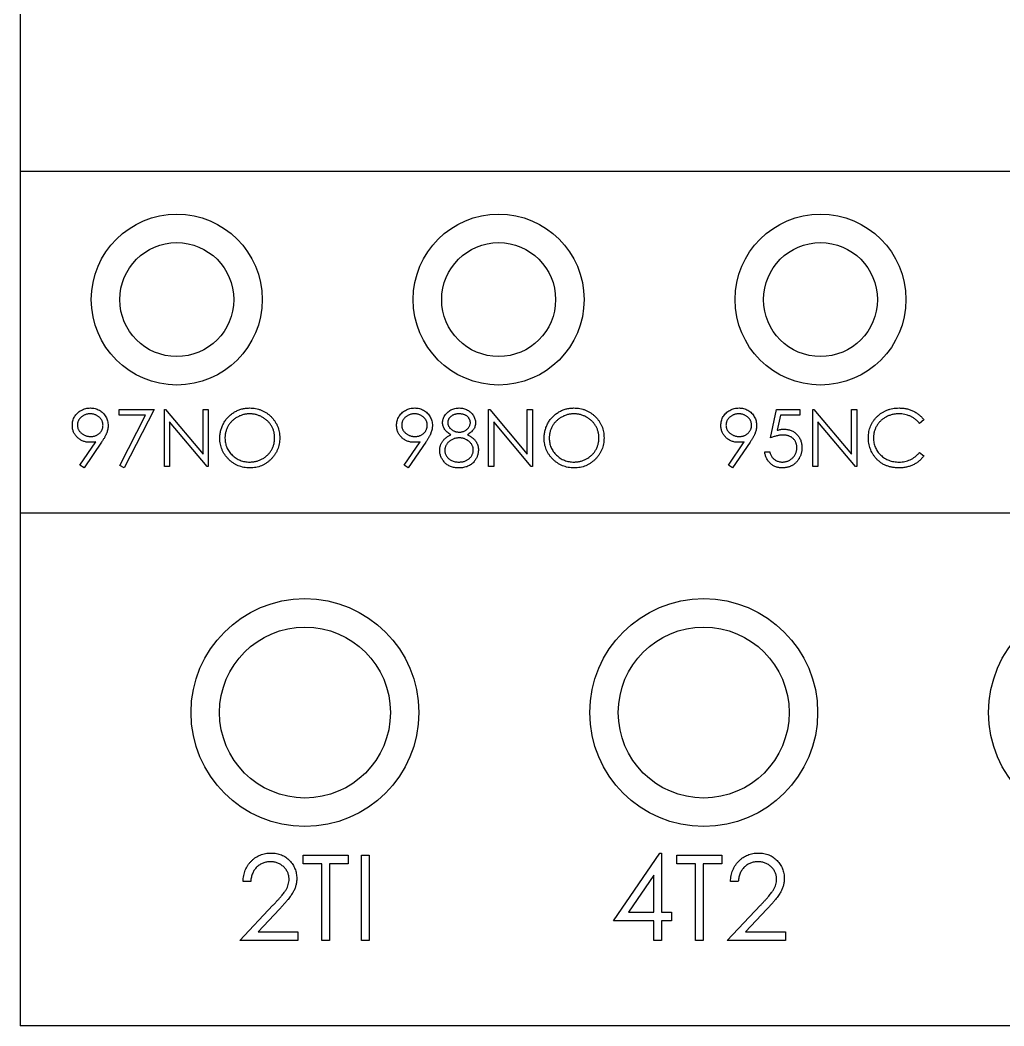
# Model space of a CAD drawing. Extents: x 342406 to 342906, y 326934 to 327634.
# Drawn here: x 342753.33 to 342787.87, y 327046.29 to 327081.6 of the extents above; entities that cross this region are included whole.
import ezdxf

# ---------------------------------------------------------------- set-up
doc = ezdxf.new("R2010")
doc.units = 0
doc.header["$MEASUREMENT"] = 0
doc.layers.add('PV-261', color=7, linetype='Continuous')

# ---------------------------------------------------------------- blocks, each defined once
blk = doc.blocks.new('Manufacturer上海良信PartName热继电器SeriesNDR2-38ShellFrameLimitingCurrentRemarkPartTypeMinCurrent1MaxCurrent38Poles3PMinPower0MaxPower0LibType3DelFlgfalseUpdateDate2023-01-0100000')
at = {"layer": 'PV-261'}
for p, q in [((-22.5, 17.5), (-22.5, -2.5)), ((22.5, -2.5), (-22.5, -2.5)), ((-22.5, -2.5), (-22.5, -14.5)), ((-19.026, -10.857), (-17.795, -10.857)), ((-19.026, -11.063), (-19.026, -10.857)), ((-17.795, -10.857), (-18.847, -12.909)), ((-17.436, -12.857), (-17.436, -10.857)), ((-17.436, -10.857), (-17.399, -10.857)), ((-17.399, -10.857), (-16.077, -12.432)), ((-16.077, -12.432), (-16.077, -10.857)), ((-16.077, -10.857), (-15.898, -10.857)), ((-15.898, -10.857), (-15.898, -12.857)), ((-6.052, -12.857), (-6.052, -10.857)), ((-6.052, -10.857), (-6.014, -10.857)), ((-6.014, -10.857), (-4.693, -12.432)), ((-4.693, -12.432), (-4.693, -10.857)), ((-4.693, -10.857), (-4.513, -10.857)), ((-4.513, -10.857), (-4.513, -12.857)), ((3.846, -11.857), (4.051, -10.857)), ((4.051, -10.857), (4.871, -10.857)), ((4.871, -10.857), (4.871, -11.063)), ((5.333, -12.857), (5.333, -10.857)), ((5.333, -10.857), (5.37, -10.857)), ((5.37, -10.857), (6.692, -12.432)), ((6.692, -12.432), (6.692, -10.857)), ((6.692, -10.857), (6.871, -10.857)), ((6.871, -10.857), (6.871, -12.857)), ((-18.099, -11.063), (-19.026, -11.063)), ((-19.002, -12.823), (-18.099, -11.063)), ((-15.939, -12.857), (-17.257, -11.287)), ((-17.257, -11.287), (-17.257, -12.857)), ((-4.554, -12.857), (-5.872, -11.287)), ((-5.872, -11.287), (-5.872, -12.857)), ((4.191, -11.063), (4.083, -11.589)), ((4.871, -11.063), (4.191, -11.063)), ((6.83, -12.857), (5.512, -11.287)), ((5.512, -11.287), (5.512, -12.857)), ((9.23, -11.224), (9.073, -11.345)), ((-20.4, -12.809), (-19.844, -11.996)), ((-9.016, -12.809), (-8.46, -11.996)), ((2.369, -12.809), (2.925, -11.996)), ((-19.641, -12.008), (-20.257, -12.909)), ((-8.257, -12.008), (-8.872, -12.909)), ((3.128, -12.008), (2.512, -12.909)), ((3.64, -12.345), (3.82, -12.345)), ((9.073, -12.37), (9.23, -12.489)), ((-20.257, -12.909), (-20.4, -12.809)), ((-18.847, -12.909), (-19.002, -12.823)), ((-17.257, -12.857), (-17.436, -12.857)), ((-15.898, -12.857), (-15.939, -12.857)), ((-8.872, -12.909), (-9.016, -12.809)), ((-5.872, -12.857), (-6.052, -12.857)), ((-4.513, -12.857), (-4.554, -12.857)), ((2.512, -12.909), (2.369, -12.809)), ((5.512, -12.857), (5.333, -12.857)), ((6.871, -12.857), (6.83, -12.857)), ((22.5, -14.5), (-22.5, -14.5)), ((-22.5, -14.5), (-22.5, -32.5)), ((-1.673, -28.816), (-0.035, -26.431)), ((-0.035, -26.431), (0.02, -26.431)), ((0.02, -26.431), (0.02, -28.508)), ((-12.557, -26.816), (-12.557, -26.508)), ((-12.557, -26.508), (-10.98, -26.508)), ((-11.903, -26.816), (-12.557, -26.816)), ((-11.903, -29.508), (-11.903, -26.816)), ((-10.98, -26.816), (-11.634, -26.816)), ((-11.634, -26.816), (-11.634, -29.508)), ((-10.98, -26.508), (-10.98, -26.816)), ((-10.519, -29.508), (-10.519, -26.508)), ((-10.519, -26.508), (-10.249, -26.508)), ((-10.249, -26.508), (-10.249, -29.508)), ((0.558, -26.508), (2.135, -26.508)), ((0.558, -26.816), (0.558, -26.508)), ((1.212, -26.816), (0.558, -26.816)), ((1.212, -29.508), (1.212, -26.816)), ((2.135, -26.816), (1.481, -26.816)), ((1.481, -26.816), (1.481, -29.508)), ((2.135, -26.508), (2.135, -26.816)), ((-14.403, -27.431), (-14.673, -27.431)), ((-0.249, -27.205), (-1.144, -28.508)), ((-0.249, -28.508), (-0.249, -27.205)), ((2.712, -27.431), (2.443, -27.431)), ((-14.788, -29.508), (-13.624, -28.266)), ((-13.395, -28.399), (-14.145, -29.2)), ((-1.144, -28.508), (-0.249, -28.508)), ((0.02, -28.508), (0.366, -28.508)), ((0.366, -28.508), (0.366, -28.816)), ((2.327, -29.508), (3.491, -28.266)), ((3.721, -28.399), (2.97, -29.2)), ((-0.249, -28.816), (-1.673, -28.816)), ((-0.249, -29.508), (-0.249, -28.816)), ((0.366, -28.816), (0.02, -28.816)), ((0.02, -28.816), (0.02, -29.508)), ((-14.145, -29.2), (-12.749, -29.2)), ((-12.749, -29.2), (-12.749, -29.508)), ((2.97, -29.2), (4.366, -29.2)), ((4.366, -29.2), (4.366, -29.508)), ((-12.749, -29.508), (-14.788, -29.508)), ((-11.634, -29.508), (-11.903, -29.508)), ((-10.249, -29.508), (-10.519, -29.508)), ((0.02, -29.508), (-0.249, -29.508)), ((1.481, -29.508), (1.212, -29.508)), ((4.366, -29.508), (2.327, -29.508)), ((22.5, -32.5), (-22.5, -32.5))]:
    blk.add_line(p, q, dxfattribs=at)
for centre, radius in [((-17, -7), 3), ((-5.7, -7), 3), ((5.6, -7), 3), ((-17, -7), 2), ((-5.7, -7), 2), ((5.6, -7), 2), ((-12.5, -21.5), 4), ((1.5, -21.5), 4), ((15.5, -21.5), 4), ((-12.5, -21.5), 3), ((1.5, -21.5), 3)]:
    blk.add_circle(centre, radius, dxfattribs=at)
for points, knots in [([(-20.667, -11.419), (-20.666, -11.391), (-20.664, -11.336), (-20.649, -11.256), (-20.623, -11.18), (-20.587, -11.108), (-20.542, -11.043), (-20.487, -10.983), (-20.424, -10.932), (-20.354, -10.887), (-20.278, -10.851), (-20.198, -10.825), (-20.115, -10.809), (-20.059, -10.807), (-20.031, -10.806)], [0, 0, 0, 0, 0.085249, 0.167327, 0.248175, 0.328829, 0.409908, 0.490584, 0.572993, 0.658265, 0.744222, 0.82906, 0.913938, 1, 1, 1, 1]), ([(-20.031, -10.806), (-20.003, -10.807), (-19.948, -10.809), (-19.868, -10.824), (-19.791, -10.85), (-19.717, -10.885), (-19.649, -10.929), (-19.588, -10.982), (-19.536, -11.043), (-19.491, -11.111), (-19.455, -11.184), (-19.43, -11.261), (-19.414, -11.34), (-19.412, -11.394), (-19.411, -11.421)], [0, 0, 0, 0, 0.085532, 0.169003, 0.251943, 0.335682, 0.419409, 0.501265, 0.583703, 0.668, 0.751919, 0.834598, 0.916526, 1, 1, 1, 1]), ([(-15.488, -11.866), (-15.487, -11.842), (-15.487, -11.795), (-15.479, -11.725), (-15.469, -11.656), (-15.454, -11.588), (-15.434, -11.522), (-15.41, -11.457), (-15.382, -11.393), (-15.349, -11.331), (-15.313, -11.271), (-15.273, -11.215), (-15.231, -11.161), (-15.185, -11.111), (-15.136, -11.065), (-15.083, -11.021), (-15.028, -10.981), (-14.97, -10.945), (-14.909, -10.912), (-14.847, -10.884), (-14.784, -10.86), (-14.719, -10.84), (-14.653, -10.825), (-14.587, -10.814), (-14.518, -10.807), (-14.472, -10.806), (-14.449, -10.806)], [0, 0, 0, 0, 0.043209, 0.085873, 0.12812, 0.170152, 0.211918, 0.253753, 0.296006, 0.338443, 0.381015, 0.42282, 0.464089, 0.505126, 0.545975, 0.586985, 0.628339, 0.670084, 0.711992, 0.753039, 0.794049, 0.834886, 0.875498, 0.916547, 0.958004, 1, 1, 1, 1]), ([(-14.449, -10.806), (-14.412, -10.807), (-14.339, -10.809), (-14.233, -10.823), (-14.131, -10.847), (-14.032, -10.88), (-13.94, -10.923), (-13.851, -10.976), (-13.768, -11.038), (-13.69, -11.109), (-13.619, -11.186), (-13.556, -11.269), (-13.503, -11.356), (-13.46, -11.448), (-13.426, -11.544), (-13.403, -11.644), (-13.388, -11.749), (-13.386, -11.82), (-13.385, -11.857)], [0, 0, 0, 0, 0.06657, 0.130749, 0.1934128, 0.2549894, 0.3161136, 0.3772618, 0.4394008, 0.5029706, 0.566525, 0.6282311, 0.6890906, 0.7493447, 0.8101696, 0.8716098, 0.9348692, 1, 1, 1, 1]), ([(-9.283, -11.419), (-9.282, -11.391), (-9.28, -11.336), (-9.264, -11.256), (-9.238, -11.18), (-9.202, -11.108), (-9.157, -11.043), (-9.103, -10.983), (-9.04, -10.932), (-8.969, -10.887), (-8.893, -10.851), (-8.813, -10.825), (-8.73, -10.809), (-8.674, -10.807), (-8.646, -10.806)], [0, 0, 0, 0, 0.085249, 0.167327, 0.248175, 0.328829, 0.409908, 0.490584, 0.572993, 0.658265, 0.744222, 0.82906, 0.913938, 1, 1, 1, 1]), ([(-8.646, -10.806), (-8.618, -10.807), (-8.564, -10.809), (-8.483, -10.824), (-8.406, -10.85), (-8.333, -10.885), (-8.265, -10.929), (-8.204, -10.982), (-8.151, -11.043), (-8.106, -11.111), (-8.071, -11.184), (-8.045, -11.261), (-8.029, -11.34), (-8.027, -11.394), (-8.026, -11.421)], [0, 0, 0, 0, 0.085532, 0.169003, 0.251943, 0.335682, 0.419409, 0.501265, 0.583703, 0.668, 0.751919, 0.834598, 0.916526, 1, 1, 1, 1]), ([(-7.667, -11.319), (-7.666, -11.298), (-7.664, -11.255), (-7.649, -11.191), (-7.624, -11.129), (-7.591, -11.068), (-7.549, -11.01), (-7.499, -10.958), (-7.441, -10.913), (-7.377, -10.875), (-7.307, -10.844), (-7.234, -10.822), (-7.159, -10.808), (-7.107, -10.807), (-7.081, -10.806)], [0, 0, 0, 0, 0.0740584, 0.1488704, 0.2266677, 0.3077348, 0.3911572, 0.4739294, 0.5579278, 0.6449893, 0.7333641, 0.821092, 0.9092872, 1, 1, 1, 1]), ([(-7.081, -10.806), (-7.056, -10.807), (-7.005, -10.809), (-6.932, -10.822), (-6.861, -10.845), (-6.794, -10.876), (-6.732, -10.914), (-6.676, -10.96), (-6.628, -11.011), (-6.587, -11.069), (-6.554, -11.13), (-6.531, -11.193), (-6.516, -11.259), (-6.514, -11.303), (-6.513, -11.325)], [0, 0, 0, 0, 0.0894097, 0.1763058, 0.2626259, 0.3494457, 0.4354983, 0.5189281, 0.6013547, 0.6842564, 0.7658067, 0.8448769, 0.9222798, 1, 1, 1, 1]), ([(-4.103, -11.866), (-4.103, -11.842), (-4.102, -11.795), (-4.095, -11.725), (-4.084, -11.656), (-4.069, -11.588), (-4.049, -11.522), (-4.026, -11.457), (-3.997, -11.393), (-3.965, -11.331), (-3.929, -11.271), (-3.889, -11.215), (-3.846, -11.161), (-3.8, -11.111), (-3.751, -11.065), (-3.699, -11.021), (-3.643, -10.981), (-3.585, -10.945), (-3.525, -10.912), (-3.462, -10.884), (-3.399, -10.86), (-3.335, -10.84), (-3.269, -10.825), (-3.202, -10.814), (-3.134, -10.807), (-3.088, -10.806), (-3.065, -10.806)], [0, 0, 0, 0, 0.043209, 0.085873, 0.12812, 0.170152, 0.211918, 0.253753, 0.296006, 0.338443, 0.381015, 0.42282, 0.464089, 0.505126, 0.545975, 0.586985, 0.628339, 0.670084, 0.711992, 0.753039, 0.794049, 0.834886, 0.875498, 0.916547, 0.958004, 1, 1, 1, 1]), ([(-3.065, -10.806), (-3.028, -10.807), (-2.955, -10.809), (-2.848, -10.823), (-2.746, -10.847), (-2.648, -10.88), (-2.555, -10.923), (-2.467, -10.976), (-2.383, -11.038), (-2.305, -11.109), (-2.234, -11.186), (-2.171, -11.269), (-2.119, -11.356), (-2.075, -11.448), (-2.041, -11.544), (-2.018, -11.644), (-2.003, -11.749), (-2.001, -11.82), (-2.001, -11.857)], [0, 0, 0, 0, 0.06657, 0.130749, 0.193413, 0.254989, 0.316114, 0.377262, 0.439401, 0.502971, 0.566525, 0.628231, 0.689091, 0.749345, 0.81017, 0.87161, 0.934869, 1, 1, 1, 1]), ([(2.102, -11.419), (2.103, -11.391), (2.105, -11.336), (2.121, -11.256), (2.146, -11.18), (2.182, -11.108), (2.227, -11.043), (2.282, -10.983), (2.345, -10.932), (2.415, -10.887), (2.492, -10.851), (2.572, -10.825), (2.654, -10.809), (2.71, -10.807), (2.739, -10.806)], [0, 0, 0, 0, 0.085249, 0.167327, 0.248175, 0.328829, 0.409908, 0.490584, 0.572993, 0.658265, 0.744222, 0.82906, 0.913938, 1, 1, 1, 1]), ([(2.739, -10.806), (2.766, -10.807), (2.821, -10.809), (2.902, -10.824), (2.979, -10.85), (3.052, -10.885), (3.12, -10.929), (3.181, -10.982), (3.234, -11.043), (3.278, -11.111), (3.314, -11.184), (3.34, -11.261), (3.355, -11.34), (3.357, -11.394), (3.358, -11.421)], [0, 0, 0, 0, 0.085532, 0.169003, 0.251943, 0.335682, 0.419409, 0.501265, 0.583703, 0.668, 0.751919, 0.834598, 0.916526, 1, 1, 1, 1]), ([(7.282, -11.846), (7.282, -11.81), (7.284, -11.739), (7.299, -11.635), (7.323, -11.536), (7.357, -11.441), (7.4, -11.35), (7.453, -11.264), (7.516, -11.182), (7.587, -11.105), (7.666, -11.035), (7.75, -10.973), (7.84, -10.922), (7.934, -10.879), (8.033, -10.846), (8.137, -10.823), (8.246, -10.809), (8.32, -10.807), (8.358, -10.806)], [0, 0, 0, 0, 0.064558, 0.127014, 0.187955, 0.248014, 0.307748, 0.368235, 0.42947, 0.492743, 0.556258, 0.618217, 0.679655, 0.741246, 0.803415, 0.866815, 0.932328, 1, 1, 1, 1]), ([(8.358, -10.806), (8.381, -10.806), (8.426, -10.807), (8.493, -10.812), (8.559, -10.821), (8.623, -10.833), (8.685, -10.848), (8.745, -10.868), (8.804, -10.89), (8.861, -10.916), (8.916, -10.945), (8.969, -10.976), (9.019, -11.011), (9.067, -11.048), (9.111, -11.088), (9.154, -11.13), (9.194, -11.176), (9.218, -11.208), (9.23, -11.224)], [0, 0, 0, 0, 0.068548, 0.135683, 0.201215, 0.265682, 0.329267, 0.392395, 0.45507, 0.517127, 0.57879, 0.63974, 0.700192, 0.759806, 0.819628, 0.879355, 0.939512, 1, 1, 1, 1]), ([(-20.04, -11.011), (-20.055, -11.012), (-20.085, -11.013), (-20.129, -11.018), (-20.171, -11.027), (-20.212, -11.04), (-20.251, -11.056), (-20.288, -11.076), (-20.324, -11.1), (-20.357, -11.127), (-20.388, -11.157), (-20.414, -11.188), (-20.437, -11.221), (-20.456, -11.256), (-20.47, -11.292), (-20.481, -11.329), (-20.487, -11.369), (-20.487, -11.395), (-20.488, -11.409)], [0, 0, 0, 0, 0.068712, 0.134812, 0.199538, 0.263335, 0.326747, 0.390328, 0.454126, 0.519203, 0.58351, 0.645497, 0.70529, 0.763488, 0.821856, 0.880004, 0.939108, 1, 1, 1, 1]), ([(-19.59, -11.409), (-19.591, -11.395), (-19.591, -11.369), (-19.597, -11.329), (-19.608, -11.292), (-19.622, -11.256), (-19.641, -11.221), (-19.664, -11.188), (-19.691, -11.157), (-19.721, -11.127), (-19.755, -11.1), (-19.79, -11.076), (-19.828, -11.056), (-19.867, -11.04), (-19.907, -11.027), (-19.95, -11.018), (-19.994, -11.013), (-20.024, -11.012), (-20.04, -11.011)], [0, 0, 0, 0, 0.06076, 0.119735, 0.177757, 0.235999, 0.29407, 0.353733, 0.415973, 0.48014, 0.545076, 0.608735, 0.672178, 0.735453, 0.799112, 0.864284, 0.930837, 1, 1, 1, 1]), ([(-14.44, -11.011), (-14.459, -11.011), (-14.497, -11.012), (-14.553, -11.018), (-14.609, -11.027), (-14.663, -11.039), (-14.717, -11.056), (-14.771, -11.075), (-14.823, -11.099), (-14.874, -11.125), (-14.924, -11.155), (-14.971, -11.187), (-15.015, -11.222), (-15.056, -11.259), (-15.095, -11.299), (-15.131, -11.341), (-15.164, -11.386), (-15.194, -11.434), (-15.221, -11.483), (-15.244, -11.533), (-15.264, -11.585), (-15.28, -11.639), (-15.293, -11.693), (-15.301, -11.749), (-15.308, -11.807), (-15.308, -11.846), (-15.308, -11.865)], [0, 0, 0, 0, 0.042023, 0.083645, 0.124984, 0.166247, 0.207702, 0.249631, 0.291742, 0.334743, 0.37746, 0.419556, 0.461044, 0.502096, 0.542891, 0.583801, 0.624864, 0.666225, 0.707399, 0.748557, 0.789655, 0.83074, 0.87207, 0.913993, 0.956498, 1, 1, 1, 1]), ([(-13.565, -11.856), (-13.565, -11.837), (-13.565, -11.798), (-13.571, -11.742), (-13.58, -11.686), (-13.592, -11.632), (-13.608, -11.579), (-13.628, -11.528), (-13.652, -11.478), (-13.678, -11.43), (-13.708, -11.384), (-13.741, -11.339), (-13.777, -11.298), (-13.816, -11.258), (-13.858, -11.221), (-13.903, -11.187), (-13.95, -11.155), (-14, -11.125), (-14.052, -11.098), (-14.105, -11.075), (-14.159, -11.056), (-14.214, -11.039), (-14.27, -11.027), (-14.326, -11.018), (-14.383, -11.012), (-14.421, -11.011), (-14.44, -11.011)], [0, 0, 0, 0, 0.042915, 0.08513, 0.126473, 0.167453, 0.207976, 0.248249, 0.28875, 0.32967, 0.370537, 0.411129, 0.451819, 0.492406, 0.533486, 0.575263, 0.617441, 0.660672, 0.70394, 0.746868, 0.789079, 0.831104, 0.873238, 0.915166, 0.957381, 1, 1, 1, 1]), ([(-8.655, -11.011), (-8.67, -11.012), (-8.7, -11.013), (-8.744, -11.018), (-8.787, -11.027), (-8.827, -11.04), (-8.866, -11.056), (-8.904, -11.076), (-8.939, -11.1), (-8.972, -11.127), (-9.003, -11.157), (-9.03, -11.188), (-9.052, -11.221), (-9.071, -11.256), (-9.085, -11.292), (-9.096, -11.329), (-9.102, -11.369), (-9.103, -11.395), (-9.103, -11.409)], [0, 0, 0, 0, 0.068712, 0.134812, 0.199538, 0.263335, 0.326747, 0.390328, 0.454126, 0.519203, 0.58351, 0.645497, 0.70529, 0.763488, 0.821856, 0.880004, 0.939108, 1, 1, 1, 1]), ([(-8.206, -11.409), (-8.206, -11.395), (-8.207, -11.369), (-8.213, -11.329), (-8.223, -11.292), (-8.238, -11.256), (-8.257, -11.221), (-8.279, -11.188), (-8.306, -11.157), (-8.337, -11.127), (-8.37, -11.1), (-8.406, -11.076), (-8.443, -11.056), (-8.482, -11.04), (-8.523, -11.027), (-8.565, -11.018), (-8.61, -11.013), (-8.64, -11.012), (-8.655, -11.011)], [0, 0, 0, 0, 0.06076, 0.119735, 0.177757, 0.235999, 0.29407, 0.353733, 0.415973, 0.48014, 0.545076, 0.608735, 0.672178, 0.735453, 0.799112, 0.864284, 0.930837, 1, 1, 1, 1]), ([(-7.091, -11.011), (-7.105, -11.012), (-7.133, -11.012), (-7.173, -11.016), (-7.211, -11.024), (-7.248, -11.033), (-7.282, -11.047), (-7.315, -11.062), (-7.346, -11.081), (-7.375, -11.103), (-7.401, -11.126), (-7.425, -11.151), (-7.444, -11.177), (-7.46, -11.203), (-7.472, -11.232), (-7.481, -11.261), (-7.487, -11.291), (-7.487, -11.312), (-7.488, -11.322)], [0, 0, 0, 0, 0.075243, 0.147209, 0.216447, 0.284025, 0.350655, 0.415031, 0.47963, 0.544652, 0.608044, 0.667828, 0.725114, 0.780992, 0.835527, 0.889438, 0.944072, 1, 1, 1, 1]), ([(-6.693, -11.318), (-6.693, -11.309), (-6.694, -11.29), (-6.699, -11.262), (-6.707, -11.235), (-6.718, -11.208), (-6.733, -11.182), (-6.75, -11.156), (-6.771, -11.132), (-6.795, -11.107), (-6.822, -11.085), (-6.852, -11.065), (-6.884, -11.048), (-6.92, -11.034), (-6.959, -11.024), (-7, -11.017), (-7.045, -11.012), (-7.075, -11.012), (-7.091, -11.011)], [0, 0, 0, 0, 0.050902, 0.101034, 0.151084, 0.203062, 0.256248, 0.310847, 0.368769, 0.430015, 0.49252, 0.556049, 0.621996, 0.690192, 0.761385, 0.836356, 0.915487, 1, 1, 1, 1]), ([(-3.056, -11.011), (-3.075, -11.011), (-3.113, -11.012), (-3.169, -11.018), (-3.224, -11.027), (-3.279, -11.039), (-3.333, -11.056), (-3.386, -11.075), (-3.438, -11.099), (-3.489, -11.125), (-3.539, -11.155), (-3.586, -11.187), (-3.63, -11.222), (-3.672, -11.259), (-3.71, -11.299), (-3.746, -11.341), (-3.779, -11.386), (-3.809, -11.434), (-3.836, -11.483), (-3.86, -11.533), (-3.879, -11.585), (-3.895, -11.639), (-3.908, -11.693), (-3.917, -11.749), (-3.923, -11.807), (-3.923, -11.846), (-3.924, -11.865)], [0, 0, 0, 0, 0.042023, 0.083645, 0.124984, 0.166247, 0.207702, 0.249631, 0.291742, 0.334743, 0.37746, 0.419556, 0.461044, 0.502096, 0.542891, 0.583801, 0.624864, 0.666225, 0.707399, 0.748557, 0.789655, 0.83074, 0.87207, 0.913993, 0.956498, 1, 1, 1, 1]), ([(-2.18, -11.856), (-2.18, -11.837), (-2.181, -11.798), (-2.187, -11.742), (-2.195, -11.686), (-2.208, -11.632), (-2.224, -11.579), (-2.244, -11.528), (-2.267, -11.478), (-2.294, -11.43), (-2.324, -11.384), (-2.357, -11.339), (-2.393, -11.298), (-2.431, -11.258), (-2.473, -11.221), (-2.518, -11.187), (-2.565, -11.155), (-2.616, -11.125), (-2.668, -11.098), (-2.721, -11.075), (-2.775, -11.056), (-2.829, -11.039), (-2.885, -11.027), (-2.941, -11.018), (-2.998, -11.012), (-3.037, -11.011), (-3.056, -11.011)], [0, 0, 0, 0, 0.042915, 0.08513, 0.126473, 0.167453, 0.207976, 0.248249, 0.28875, 0.32967, 0.370537, 0.411129, 0.451819, 0.492406, 0.533486, 0.575263, 0.617441, 0.660672, 0.70394, 0.746868, 0.789079, 0.831104, 0.873238, 0.915166, 0.957381, 1, 1, 1, 1]), ([(2.729, -11.011), (2.714, -11.012), (2.684, -11.013), (2.64, -11.018), (2.598, -11.027), (2.557, -11.04), (2.518, -11.056), (2.481, -11.076), (2.446, -11.1), (2.412, -11.127), (2.381, -11.157), (2.355, -11.188), (2.332, -11.221), (2.314, -11.256), (2.299, -11.292), (2.289, -11.329), (2.283, -11.369), (2.282, -11.395), (2.282, -11.409)], [0, 0, 0, 0, 0.068712, 0.134812, 0.199538, 0.263335, 0.326747, 0.390328, 0.454126, 0.519203, 0.58351, 0.645497, 0.70529, 0.763488, 0.821856, 0.880004, 0.939108, 1, 1, 1, 1]), ([(3.179, -11.409), (3.179, -11.395), (3.178, -11.369), (3.172, -11.329), (3.161, -11.292), (3.147, -11.256), (3.128, -11.221), (3.105, -11.188), (3.079, -11.157), (3.048, -11.127), (3.015, -11.1), (2.979, -11.076), (2.942, -11.056), (2.903, -11.04), (2.862, -11.027), (2.819, -11.018), (2.775, -11.013), (2.745, -11.012), (2.729, -11.011)], [0, 0, 0, 0, 0.06076, 0.119735, 0.177757, 0.235999, 0.29407, 0.353733, 0.415973, 0.48014, 0.545076, 0.608735, 0.672178, 0.735453, 0.799112, 0.864284, 0.930837, 1, 1, 1, 1]), ([(8.346, -11.011), (8.326, -11.011), (8.286, -11.012), (8.227, -11.018), (8.169, -11.027), (8.112, -11.039), (8.056, -11.055), (8.001, -11.074), (7.948, -11.098), (7.896, -11.124), (7.846, -11.153), (7.798, -11.186), (7.754, -11.22), (7.712, -11.257), (7.673, -11.296), (7.637, -11.338), (7.604, -11.383), (7.574, -11.429), (7.547, -11.478), (7.525, -11.528), (7.505, -11.579), (7.489, -11.633), (7.476, -11.687), (7.468, -11.743), (7.462, -11.801), (7.461, -11.84), (7.461, -11.859)], [0, 0, 0, 0, 0.043955, 0.087502, 0.130463, 0.172752, 0.215403, 0.25765, 0.300153, 0.343121, 0.385925, 0.427686, 0.468818, 0.509492, 0.549883, 0.58998, 0.630405, 0.670869, 0.711384, 0.751627, 0.791776, 0.832459, 0.873319, 0.914543, 0.956924, 1, 1, 1, 1]), ([(9.073, -11.345), (9.062, -11.331), (9.04, -11.305), (9.004, -11.267), (8.967, -11.233), (8.928, -11.2), (8.887, -11.17), (8.845, -11.143), (8.8, -11.118), (8.739, -11.088), (8.66, -11.057), (8.559, -11.031), (8.454, -11.014), (8.383, -11.012), (8.346, -11.011)], [0, 0, 0, 0, 0.063163, 0.125475, 0.187121, 0.248294, 0.309295, 0.36985, 0.430973, 0.492456, 0.616148, 0.740844, 0.868183, 1, 1, 1, 1]), ([(-20.055, -12.011), (-20.076, -12.011), (-20.117, -12.01), (-20.177, -12.001), (-20.236, -11.988), (-20.291, -11.969), (-20.345, -11.945), (-20.396, -11.916), (-20.444, -11.881), (-20.49, -11.841), (-20.531, -11.797), (-20.568, -11.751), (-20.598, -11.701), (-20.624, -11.65), (-20.643, -11.595), (-20.657, -11.539), (-20.666, -11.479), (-20.667, -11.439), (-20.667, -11.419)], [0, 0, 0, 0, 0.0662949, 0.1301311, 0.1928622, 0.25436, 0.3159098, 0.3773381, 0.4402053, 0.5041751, 0.5680336, 0.6302277, 0.6908615, 0.7514218, 0.8114657, 0.8727505, 0.9353907, 1, 1, 1, 1]), ([(-20.488, -11.409), (-20.487, -11.422), (-20.487, -11.449), (-20.48, -11.488), (-20.469, -11.526), (-20.454, -11.562), (-20.435, -11.596), (-20.411, -11.629), (-20.383, -11.661), (-20.351, -11.69), (-20.317, -11.718), (-20.28, -11.741), (-20.241, -11.761), (-20.2, -11.778), (-20.158, -11.79), (-20.114, -11.8), (-20.068, -11.805), (-20.037, -11.806), (-20.021, -11.806)], [0, 0, 0, 0, 0.05954, 0.117423, 0.17444, 0.231734, 0.289722, 0.3492, 0.410516, 0.47508, 0.540094, 0.604444, 0.668697, 0.73211, 0.796739, 0.862906, 0.930462, 1, 1, 1, 1]), ([(-20.021, -11.806), (-20.005, -11.806), (-19.974, -11.805), (-19.929, -11.8), (-19.886, -11.791), (-19.846, -11.777), (-19.808, -11.762), (-19.772, -11.742), (-19.739, -11.718), (-19.708, -11.691), (-19.681, -11.661), (-19.656, -11.629), (-19.636, -11.596), (-19.619, -11.561), (-19.606, -11.525), (-19.597, -11.488), (-19.592, -11.449), (-19.591, -11.422), (-19.59, -11.409)], [0, 0, 0, 0, 0.072713, 0.141547, 0.208363, 0.272462, 0.33539, 0.397711, 0.459383, 0.522098, 0.584315, 0.644392, 0.703345, 0.761509, 0.82003, 0.878517, 0.938265, 1, 1, 1, 1]), ([(-19.411, -11.421), (-19.411, -11.442), (-19.413, -11.484), (-19.422, -11.549), (-19.439, -11.615), (-19.457, -11.671), (-19.475, -11.717), (-19.492, -11.753), (-19.51, -11.792), (-19.532, -11.832), (-19.555, -11.873), (-19.581, -11.917), (-19.61, -11.962), (-19.631, -11.992), (-19.641, -12.008)], [0, 0, 0, 0, 0.09832, 0.199417, 0.305603, 0.416162, 0.474582, 0.537006, 0.603857, 0.67409, 0.749417, 0.828253, 0.912054, 1, 1, 1, 1]), ([(-8.67, -12.011), (-8.691, -12.011), (-8.732, -12.01), (-8.793, -12.001), (-8.851, -11.988), (-8.907, -11.969), (-8.96, -11.945), (-9.011, -11.916), (-9.06, -11.881), (-9.105, -11.841), (-9.146, -11.797), (-9.183, -11.751), (-9.214, -11.701), (-9.239, -11.65), (-9.258, -11.595), (-9.272, -11.539), (-9.281, -11.479), (-9.282, -11.439), (-9.283, -11.419)], [0, 0, 0, 0, 0.0662949, 0.1301311, 0.1928622, 0.25436, 0.3159098, 0.3773381, 0.4402053, 0.5041751, 0.5680336, 0.6302277, 0.6908615, 0.7514218, 0.8114657, 0.8727505, 0.9353907, 1, 1, 1, 1]), ([(-9.103, -11.409), (-9.103, -11.422), (-9.102, -11.449), (-9.095, -11.488), (-9.084, -11.526), (-9.07, -11.562), (-9.05, -11.596), (-9.026, -11.629), (-8.998, -11.661), (-8.967, -11.69), (-8.932, -11.718), (-8.895, -11.741), (-8.856, -11.761), (-8.816, -11.778), (-8.774, -11.79), (-8.73, -11.8), (-8.684, -11.805), (-8.653, -11.806), (-8.637, -11.806)], [0, 0, 0, 0, 0.05954, 0.117423, 0.17444, 0.231734, 0.289722, 0.3492, 0.410516, 0.47508, 0.540094, 0.604444, 0.668697, 0.73211, 0.796739, 0.862906, 0.930462, 1, 1, 1, 1]), ([(-8.637, -11.806), (-8.621, -11.806), (-8.59, -11.805), (-8.545, -11.8), (-8.502, -11.791), (-8.461, -11.777), (-8.423, -11.762), (-8.387, -11.742), (-8.354, -11.718), (-8.323, -11.691), (-8.296, -11.661), (-8.272, -11.629), (-8.251, -11.596), (-8.235, -11.561), (-8.221, -11.525), (-8.212, -11.488), (-8.207, -11.449), (-8.206, -11.422), (-8.206, -11.409)], [0, 0, 0, 0, 0.072713, 0.141547, 0.208363, 0.272462, 0.33539, 0.397711, 0.459383, 0.522098, 0.584315, 0.644392, 0.703345, 0.761509, 0.82003, 0.878517, 0.938265, 1, 1, 1, 1]), ([(-8.026, -11.421), (-8.027, -11.442), (-8.028, -11.484), (-8.038, -11.549), (-8.054, -11.615), (-8.072, -11.671), (-8.09, -11.717), (-8.107, -11.753), (-8.126, -11.792), (-8.147, -11.832), (-8.171, -11.873), (-8.197, -11.917), (-8.226, -11.962), (-8.246, -11.992), (-8.257, -12.008)], [0, 0, 0, 0, 0.09832, 0.199417, 0.305603, 0.416162, 0.474582, 0.537006, 0.603857, 0.67409, 0.749417, 0.828253, 0.912054, 1, 1, 1, 1]), ([(-7.375, -11.743), (-7.398, -11.731), (-7.443, -11.706), (-7.503, -11.661), (-7.554, -11.612), (-7.595, -11.559), (-7.628, -11.502), (-7.65, -11.443), (-7.665, -11.382), (-7.666, -11.34), (-7.667, -11.319)], [0, 0, 0, 0, 0.14586, 0.282426, 0.41085, 0.535029, 0.654701, 0.770133, 0.884556, 1, 1, 1, 1]), ([(-7.488, -11.322), (-7.487, -11.333), (-7.487, -11.353), (-7.481, -11.384), (-7.472, -11.414), (-7.458, -11.442), (-7.441, -11.471), (-7.42, -11.498), (-7.395, -11.525), (-7.367, -11.551), (-7.336, -11.575), (-7.304, -11.595), (-7.27, -11.613), (-7.235, -11.627), (-7.199, -11.638), (-7.162, -11.646), (-7.123, -11.651), (-7.097, -11.652), (-7.084, -11.652)], [0, 0, 0, 0, 0.0545639, 0.1078262, 0.1619237, 0.2175097, 0.2744983, 0.3348148, 0.3975549, 0.4647546, 0.5329012, 0.6000972, 0.6653542, 0.7310836, 0.7968835, 0.8632916, 0.9308312, 1, 1, 1, 1]), ([(-7.084, -11.652), (-7.067, -11.652), (-7.033, -11.651), (-6.983, -11.642), (-6.935, -11.627), (-6.888, -11.607), (-6.845, -11.582), (-6.806, -11.552), (-6.772, -11.518), (-6.744, -11.481), (-6.722, -11.44), (-6.705, -11.4), (-6.695, -11.359), (-6.693, -11.332), (-6.693, -11.318)], [0, 0, 0, 0, 0.0896899, 0.178494, 0.2668378, 0.3565582, 0.4453342, 0.5308058, 0.6140762, 0.6977071, 0.7791419, 0.8553536, 0.9285568, 1, 1, 1, 1]), ([(-6.513, -11.325), (-6.514, -11.347), (-6.516, -11.389), (-6.529, -11.451), (-6.552, -11.51), (-6.583, -11.564), (-6.624, -11.615), (-6.673, -11.662), (-6.731, -11.706), (-6.775, -11.73), (-6.797, -11.743)], [0, 0, 0, 0, 0.121904, 0.239413, 0.35541, 0.472091, 0.592859, 0.718703, 0.854892, 1, 1, 1, 1]), ([(2.715, -12.011), (2.694, -12.011), (2.652, -12.01), (2.592, -12.001), (2.534, -11.988), (2.478, -11.969), (2.425, -11.945), (2.374, -11.916), (2.325, -11.881), (2.28, -11.841), (2.238, -11.797), (2.202, -11.751), (2.171, -11.701), (2.146, -11.65), (2.126, -11.595), (2.112, -11.539), (2.104, -11.479), (2.103, -11.439), (2.102, -11.419)], [0, 0, 0, 0, 0.0662949, 0.1301311, 0.1928622, 0.25436, 0.3159098, 0.3773381, 0.4402053, 0.5041751, 0.5680336, 0.6302277, 0.6908615, 0.7514218, 0.8114657, 0.8727505, 0.9353907, 1, 1, 1, 1]), ([(2.282, -11.409), (2.282, -11.422), (2.283, -11.449), (2.289, -11.488), (2.3, -11.526), (2.315, -11.562), (2.334, -11.596), (2.358, -11.629), (2.386, -11.661), (2.418, -11.69), (2.452, -11.718), (2.489, -11.741), (2.528, -11.761), (2.569, -11.778), (2.611, -11.79), (2.655, -11.8), (2.701, -11.805), (2.732, -11.806), (2.748, -11.806)], [0, 0, 0, 0, 0.05954, 0.117423, 0.17444, 0.231734, 0.289722, 0.3492, 0.410516, 0.47508, 0.540094, 0.604444, 0.668697, 0.73211, 0.796739, 0.862906, 0.930462, 1, 1, 1, 1]), ([(2.748, -11.806), (2.764, -11.806), (2.795, -11.805), (2.84, -11.8), (2.883, -11.791), (2.923, -11.777), (2.962, -11.762), (2.997, -11.742), (3.03, -11.718), (3.061, -11.691), (3.089, -11.661), (3.113, -11.629), (3.133, -11.596), (3.15, -11.561), (3.163, -11.525), (3.173, -11.488), (3.178, -11.449), (3.179, -11.422), (3.179, -11.409)], [0, 0, 0, 0, 0.072713, 0.141547, 0.208363, 0.272462, 0.33539, 0.397711, 0.459383, 0.522098, 0.584315, 0.644392, 0.703345, 0.761509, 0.82003, 0.878517, 0.938265, 1, 1, 1, 1]), ([(3.358, -11.421), (3.358, -11.442), (3.356, -11.484), (3.347, -11.549), (3.331, -11.615), (3.312, -11.671), (3.294, -11.717), (3.278, -11.753), (3.259, -11.792), (3.237, -11.832), (3.214, -11.873), (3.188, -11.917), (3.159, -11.962), (3.139, -11.992), (3.128, -12.008)], [0, 0, 0, 0, 0.09832, 0.199417, 0.305603, 0.416162, 0.474582, 0.537006, 0.603857, 0.67409, 0.749417, 0.828253, 0.912054, 1, 1, 1, 1]), ([(4.083, -11.589), (4.104, -11.583), (4.145, -11.571), (4.206, -11.559), (4.263, -11.551), (4.301, -11.55), (4.319, -11.55)], [0, 0, 0, 0, 0.275068, 0.532901, 0.773973, 1, 1, 1, 1]), ([(4.319, -11.55), (4.341, -11.55), (4.385, -11.551), (4.449, -11.56), (4.511, -11.575), (4.569, -11.595), (4.624, -11.62), (4.676, -11.652), (4.725, -11.69), (4.771, -11.733), (4.813, -11.78), (4.849, -11.831), (4.88, -11.885), (4.905, -11.943), (4.925, -12.003), (4.938, -12.068), (4.947, -12.135), (4.948, -12.181), (4.948, -12.204)], [0, 0, 0, 0, 0.065808, 0.129394, 0.190894, 0.251281, 0.310815, 0.370371, 0.430768, 0.492881, 0.555104, 0.616067, 0.677256, 0.73826, 0.800762, 0.864778, 0.931045, 1, 1, 1, 1]), ([(-19.844, -11.996), (-19.88, -12), (-19.95, -12.009), (-20.02, -12.01), (-20.055, -12.011)], [0, 0, 0, 0, 0.507858, 1, 1, 1, 1]), ([(-14.433, -12.909), (-14.469, -12.908), (-14.541, -12.906), (-14.646, -12.891), (-14.747, -12.868), (-14.843, -12.834), (-14.935, -12.791), (-15.022, -12.738), (-15.106, -12.676), (-15.183, -12.605), (-15.255, -12.528), (-15.317, -12.445), (-15.37, -12.358), (-15.413, -12.267), (-15.447, -12.173), (-15.47, -12.074), (-15.485, -11.972), (-15.487, -11.902), (-15.488, -11.866)], [0, 0, 0, 0, 0.065819, 0.129747, 0.192072, 0.253459, 0.31457, 0.37628, 0.439026, 0.503267, 0.567493, 0.629705, 0.691, 0.751452, 0.812004, 0.87315, 0.935635, 1, 1, 1, 1]), ([(-15.308, -11.865), (-15.307, -11.894), (-15.306, -11.951), (-15.294, -12.034), (-15.274, -12.114), (-15.246, -12.191), (-15.21, -12.264), (-15.166, -12.334), (-15.114, -12.4), (-15.055, -12.462), (-14.99, -12.518), (-14.921, -12.568), (-14.849, -12.61), (-14.774, -12.644), (-14.695, -12.671), (-14.613, -12.69), (-14.528, -12.702), (-14.47, -12.703), (-14.44, -12.704)], [0, 0, 0, 0, 0.064504, 0.126899, 0.187747, 0.24815, 0.308586, 0.369583, 0.431827, 0.49618, 0.560668, 0.623504, 0.68526, 0.746537, 0.808327, 0.870486, 0.934317, 1, 1, 1, 1]), ([(-14.44, -12.704), (-14.421, -12.703), (-14.381, -12.703), (-14.323, -12.697), (-14.266, -12.689), (-14.21, -12.676), (-14.155, -12.66), (-14.101, -12.642), (-14.048, -12.619), (-13.997, -12.593), (-13.947, -12.564), (-13.9, -12.532), (-13.856, -12.497), (-13.815, -12.461), (-13.776, -12.421), (-13.741, -12.379), (-13.708, -12.334), (-13.678, -12.287), (-13.652, -12.238), (-13.628, -12.187), (-13.608, -12.136), (-13.592, -12.082), (-13.58, -12.028), (-13.571, -11.972), (-13.565, -11.914), (-13.565, -11.876), (-13.565, -11.856)], [0, 0, 0, 0, 0.043633, 0.086538, 0.129177, 0.171436, 0.213416, 0.255266, 0.297369, 0.339941, 0.382347, 0.423953, 0.464871, 0.505572, 0.546003, 0.586568, 0.627065, 0.668271, 0.709549, 0.750428, 0.791096, 0.832027, 0.873136, 0.914611, 0.956956, 1, 1, 1, 1]), ([(-13.385, -11.857), (-13.386, -11.893), (-13.388, -11.963), (-13.403, -12.068), (-13.426, -12.168), (-13.46, -12.263), (-13.503, -12.355), (-13.556, -12.443), (-13.618, -12.526), (-13.689, -12.604), (-13.766, -12.675), (-13.849, -12.737), (-13.936, -12.791), (-14.028, -12.834), (-14.123, -12.868), (-14.223, -12.891), (-14.326, -12.906), (-14.397, -12.908), (-14.433, -12.909)], [0, 0, 0, 0, 0.065227, 0.128569, 0.19032, 0.251378, 0.312388, 0.373789, 0.436431, 0.500567, 0.564687, 0.627136, 0.688455, 0.749246, 0.810155, 0.871671, 0.934773, 1, 1, 1, 1]), ([(-8.46, -11.996), (-8.495, -12), (-8.565, -12.009), (-8.635, -12.01), (-8.67, -12.011)], [0, 0, 0, 0, 0.507858, 1, 1, 1, 1]), ([(-7.77, -12.291), (-7.769, -12.277), (-7.769, -12.25), (-7.764, -12.209), (-7.757, -12.169), (-7.747, -12.13), (-7.734, -12.092), (-7.718, -12.055), (-7.699, -12.02), (-7.677, -11.985), (-7.652, -11.951), (-7.623, -11.919), (-7.59, -11.887), (-7.554, -11.856), (-7.515, -11.826), (-7.472, -11.797), (-7.425, -11.769), (-7.392, -11.752), (-7.375, -11.743)], [0, 0, 0, 0, 0.058854, 0.116315, 0.172675, 0.22878, 0.28458, 0.340257, 0.39663, 0.453507, 0.512318, 0.572648, 0.636022, 0.702363, 0.771483, 0.844184, 0.92007, 1, 1, 1, 1]), ([(-7.079, -11.857), (-7.097, -11.858), (-7.132, -11.858), (-7.183, -11.865), (-7.232, -11.875), (-7.279, -11.889), (-7.324, -11.908), (-7.366, -11.931), (-7.407, -11.958), (-7.444, -11.989), (-7.478, -12.022), (-7.508, -12.057), (-7.533, -12.094), (-7.554, -12.132), (-7.571, -12.171), (-7.582, -12.212), (-7.589, -12.254), (-7.59, -12.283), (-7.59, -12.297)], [0, 0, 0, 0, 0.071269, 0.139812, 0.206497, 0.271535, 0.336082, 0.400528, 0.464984, 0.53005, 0.594423, 0.655583, 0.714849, 0.772115, 0.828999, 0.885122, 0.942079, 1, 1, 1, 1]), ([(-6.59, -12.278), (-6.591, -12.265), (-6.592, -12.238), (-6.598, -12.198), (-6.61, -12.16), (-6.625, -12.122), (-6.646, -12.086), (-6.671, -12.051), (-6.7, -12.017), (-6.733, -11.985), (-6.77, -11.955), (-6.809, -11.929), (-6.849, -11.907), (-6.892, -11.889), (-6.936, -11.875), (-6.982, -11.865), (-7.03, -11.858), (-7.063, -11.858), (-7.079, -11.857)], [0, 0, 0, 0, 0.057339, 0.113063, 0.169181, 0.225775, 0.283826, 0.343454, 0.405907, 0.471392, 0.538003, 0.603064, 0.667602, 0.732225, 0.797005, 0.863048, 0.930357, 1, 1, 1, 1]), ([(-6.797, -11.743), (-6.781, -11.752), (-6.749, -11.768), (-6.704, -11.795), (-6.662, -11.823), (-6.623, -11.852), (-6.588, -11.881), (-6.556, -11.912), (-6.528, -11.944), (-6.503, -11.976), (-6.481, -12.01), (-6.462, -12.044), (-6.446, -12.08), (-6.434, -12.117), (-6.423, -12.155), (-6.416, -12.194), (-6.412, -12.234), (-6.411, -12.261), (-6.411, -12.275)], [0, 0, 0, 0, 0.079525, 0.1551, 0.22722, 0.295911, 0.362056, 0.42552, 0.485813, 0.544495, 0.60146, 0.657841, 0.713974, 0.769468, 0.82613, 0.882885, 0.940701, 1, 1, 1, 1]), ([(-3.049, -12.909), (-3.085, -12.908), (-3.156, -12.906), (-3.261, -12.891), (-3.362, -12.868), (-3.458, -12.834), (-3.55, -12.791), (-3.638, -12.738), (-3.721, -12.676), (-3.799, -12.605), (-3.87, -12.528), (-3.932, -12.445), (-3.985, -12.358), (-4.028, -12.267), (-4.062, -12.173), (-4.085, -12.074), (-4.1, -11.972), (-4.102, -11.902), (-4.103, -11.866)], [0, 0, 0, 0, 0.065819, 0.129747, 0.192072, 0.253459, 0.31457, 0.37628, 0.439026, 0.503267, 0.567493, 0.629705, 0.691, 0.751452, 0.812004, 0.87315, 0.935635, 1, 1, 1, 1]), ([(-3.924, -11.865), (-3.923, -11.894), (-3.921, -11.951), (-3.909, -12.034), (-3.89, -12.114), (-3.861, -12.191), (-3.825, -12.264), (-3.781, -12.334), (-3.729, -12.4), (-3.67, -12.462), (-3.605, -12.518), (-3.537, -12.568), (-3.465, -12.61), (-3.389, -12.644), (-3.31, -12.671), (-3.228, -12.69), (-3.143, -12.702), (-3.085, -12.703), (-3.056, -12.704)], [0, 0, 0, 0, 0.064504, 0.126899, 0.187747, 0.24815, 0.308586, 0.369583, 0.431827, 0.49618, 0.560668, 0.623504, 0.68526, 0.746537, 0.808327, 0.870486, 0.934317, 1, 1, 1, 1]), ([(-3.056, -12.704), (-3.036, -12.703), (-2.997, -12.703), (-2.938, -12.697), (-2.881, -12.689), (-2.825, -12.676), (-2.77, -12.66), (-2.716, -12.642), (-2.664, -12.619), (-2.612, -12.593), (-2.563, -12.564), (-2.516, -12.532), (-2.472, -12.497), (-2.43, -12.461), (-2.392, -12.421), (-2.356, -12.379), (-2.324, -12.334), (-2.294, -12.287), (-2.267, -12.238), (-2.244, -12.187), (-2.224, -12.136), (-2.208, -12.082), (-2.195, -12.028), (-2.187, -11.972), (-2.181, -11.914), (-2.18, -11.876), (-2.18, -11.856)], [0, 0, 0, 0, 0.043633, 0.086538, 0.129177, 0.171436, 0.213416, 0.255266, 0.297369, 0.339941, 0.382347, 0.423953, 0.464871, 0.505572, 0.546003, 0.586568, 0.627065, 0.668271, 0.709549, 0.750428, 0.791096, 0.832027, 0.873136, 0.914611, 0.956956, 1, 1, 1, 1]), ([(-2.001, -11.857), (-2.001, -11.893), (-2.003, -11.963), (-2.018, -12.068), (-2.042, -12.168), (-2.075, -12.263), (-2.118, -12.355), (-2.171, -12.443), (-2.233, -12.526), (-2.304, -12.604), (-2.382, -12.675), (-2.465, -12.737), (-2.551, -12.791), (-2.643, -12.834), (-2.738, -12.868), (-2.838, -12.891), (-2.942, -12.906), (-3.013, -12.908), (-3.049, -12.909)], [0, 0, 0, 0, 0.065227, 0.128569, 0.19032, 0.251378, 0.312388, 0.373789, 0.436431, 0.500567, 0.564687, 0.627136, 0.688455, 0.749246, 0.810155, 0.871671, 0.934773, 1, 1, 1, 1]), ([(2.925, -11.996), (2.889, -12), (2.82, -12.009), (2.749, -12.01), (2.715, -12.011)], [0, 0, 0, 0, 0.507858, 1, 1, 1, 1]), ([(4.286, -11.755), (4.271, -11.755), (4.239, -11.756), (4.19, -11.761), (4.138, -11.769), (4.084, -11.78), (4.028, -11.795), (3.969, -11.812), (3.908, -11.833), (3.867, -11.849), (3.846, -11.857)], [0, 0, 0, 0, 0.102203, 0.211023, 0.3251, 0.446502, 0.573788, 0.708901, 0.850358, 1, 1, 1, 1]), ([(4.769, -12.196), (4.768, -12.18), (4.768, -12.149), (4.762, -12.103), (4.751, -12.059), (4.737, -12.018), (4.718, -11.979), (4.696, -11.942), (4.669, -11.908), (4.638, -11.877), (4.604, -11.848), (4.566, -11.823), (4.526, -11.802), (4.484, -11.784), (4.438, -11.771), (4.39, -11.762), (4.339, -11.756), (4.304, -11.755), (4.286, -11.755)], [0, 0, 0, 0, 0.065351, 0.127916, 0.18836, 0.247216, 0.30563, 0.36377, 0.422661, 0.482687, 0.5433, 0.604118, 0.664965, 0.727413, 0.791468, 0.858055, 0.927037, 1, 1, 1, 1]), ([(7.535, -12.559), (7.515, -12.534), (7.475, -12.485), (7.423, -12.404), (7.379, -12.321), (7.343, -12.233), (7.316, -12.142), (7.296, -12.046), (7.284, -11.947), (7.282, -11.88), (7.282, -11.846)], [0, 0, 0, 0, 0.124329, 0.247156, 0.36878, 0.490734, 0.613614, 0.738958, 0.867311, 1, 1, 1, 1]), ([(7.461, -11.859), (7.462, -11.889), (7.463, -11.947), (7.476, -12.032), (7.495, -12.113), (7.524, -12.191), (7.559, -12.265), (7.604, -12.335), (7.655, -12.401), (7.715, -12.463), (7.78, -12.519), (7.851, -12.569), (7.925, -12.61), (8.004, -12.645), (8.087, -12.671), (8.174, -12.69), (8.265, -12.702), (8.327, -12.703), (8.359, -12.704)], [0, 0, 0, 0, 0.064323, 0.12629, 0.186726, 0.246146, 0.305576, 0.365429, 0.426326, 0.48884, 0.551725, 0.613919, 0.675484, 0.737334, 0.800229, 0.864502, 0.931041, 1, 1, 1, 1]), ([(-7.093, -12.909), (-7.12, -12.908), (-7.172, -12.907), (-7.248, -12.898), (-7.319, -12.883), (-7.385, -12.862), (-7.446, -12.835), (-7.502, -12.801), (-7.553, -12.762), (-7.598, -12.717), (-7.638, -12.668), (-7.674, -12.618), (-7.703, -12.566), (-7.728, -12.514), (-7.747, -12.46), (-7.76, -12.405), (-7.768, -12.348), (-7.769, -12.31), (-7.77, -12.291)], [0, 0, 0, 0, 0.078556, 0.152863, 0.22356, 0.290375, 0.355403, 0.418291, 0.480389, 0.543073, 0.604924, 0.664398, 0.721943, 0.778375, 0.83383, 0.888861, 0.944089, 1, 1, 1, 1]), ([(-7.59, -12.297), (-7.589, -12.315), (-7.588, -12.351), (-7.576, -12.404), (-7.556, -12.455), (-7.529, -12.503), (-7.495, -12.549), (-7.453, -12.589), (-7.406, -12.624), (-7.352, -12.653), (-7.293, -12.676), (-7.23, -12.692), (-7.162, -12.702), (-7.115, -12.703), (-7.091, -12.704)], [0, 0, 0, 0, 0.0748982, 0.1485963, 0.2244712, 0.3023227, 0.3819186, 0.4611487, 0.5424171, 0.6267161, 0.7145968, 0.8049029, 0.9001273, 1, 1, 1, 1]), ([(-7.091, -12.704), (-7.072, -12.703), (-7.036, -12.702), (-6.983, -12.696), (-6.933, -12.687), (-6.885, -12.672), (-6.841, -12.655), (-6.8, -12.632), (-6.761, -12.607), (-6.726, -12.577), (-6.694, -12.545), (-6.667, -12.51), (-6.643, -12.475), (-6.624, -12.438), (-6.609, -12.4), (-6.598, -12.361), (-6.591, -12.32), (-6.591, -12.293), (-6.59, -12.278)], [0, 0, 0, 0, 0.0765589, 0.1491614, 0.2188268, 0.2855671, 0.3503131, 0.4141252, 0.4771792, 0.540368, 0.6022024, 0.6620337, 0.7199344, 0.7759074, 0.8311149, 0.8866674, 0.9425524, 1, 1, 1, 1]), ([(-6.411, -12.275), (-6.411, -12.294), (-6.412, -12.332), (-6.42, -12.388), (-6.431, -12.443), (-6.448, -12.496), (-6.469, -12.547), (-6.496, -12.596), (-6.526, -12.645), (-6.55, -12.674), (-6.562, -12.689)], [0, 0, 0, 0, 0.128158, 0.253673, 0.377325, 0.499385, 0.622918, 0.745839, 0.871395, 1, 1, 1, 1]), ([(4.251, -12.909), (4.231, -12.908), (4.192, -12.908), (4.134, -12.899), (4.079, -12.888), (4.026, -12.87), (3.976, -12.848), (3.928, -12.821), (3.882, -12.789), (3.839, -12.752), (3.8, -12.712), (3.764, -12.668), (3.733, -12.621), (3.706, -12.571), (3.683, -12.519), (3.665, -12.463), (3.65, -12.405), (3.644, -12.365), (3.64, -12.345)], [0, 0, 0, 0, 0.065421, 0.128708, 0.190236, 0.250724, 0.310637, 0.370766, 0.431615, 0.493523, 0.555883, 0.617342, 0.678668, 0.740711, 0.802985, 0.866803, 0.932347, 1, 1, 1, 1]), ([(3.82, -12.345), (3.824, -12.364), (3.833, -12.4), (3.852, -12.452), (3.874, -12.498), (3.901, -12.539), (3.934, -12.574), (3.971, -12.606), (4.012, -12.635), (4.058, -12.659), (4.106, -12.679), (4.157, -12.693), (4.209, -12.702), (4.244, -12.703), (4.261, -12.704)], [0, 0, 0, 0, 0.094687, 0.181994, 0.264377, 0.34218, 0.418618, 0.496509, 0.577369, 0.661511, 0.746733, 0.831258, 0.915206, 1, 1, 1, 1]), ([(4.948, -12.204), (4.948, -12.22), (4.947, -12.253), (4.943, -12.301), (4.936, -12.348), (4.926, -12.394), (4.913, -12.439), (4.897, -12.483), (4.878, -12.526), (4.857, -12.567), (4.834, -12.608), (4.808, -12.645), (4.78, -12.681), (4.75, -12.714), (4.718, -12.744), (4.684, -12.772), (4.648, -12.798), (4.61, -12.821), (4.571, -12.842), (4.529, -12.859), (4.487, -12.875), (4.442, -12.887), (4.397, -12.897), (4.349, -12.903), (4.3, -12.908), (4.267, -12.909), (4.251, -12.909)], [0, 0, 0, 0, 0.044014, 0.087434, 0.130118, 0.172554, 0.214555, 0.256298, 0.298438, 0.340849, 0.382715, 0.423924, 0.464246, 0.504074, 0.543862, 0.583567, 0.623094, 0.663229, 0.703551, 0.743938, 0.784541, 0.82575, 0.867757, 0.910745, 0.954914, 1, 1, 1, 1]), ([(4.261, -12.704), (4.278, -12.703), (4.312, -12.702), (4.362, -12.695), (4.409, -12.684), (4.455, -12.668), (4.499, -12.648), (4.541, -12.622), (4.582, -12.593), (4.62, -12.559), (4.654, -12.522), (4.685, -12.482), (4.711, -12.44), (4.732, -12.396), (4.749, -12.349), (4.76, -12.3), (4.767, -12.249), (4.768, -12.214), (4.769, -12.196)], [0, 0, 0, 0, 0.064207, 0.126425, 0.18768, 0.248216, 0.308305, 0.369661, 0.431699, 0.495947, 0.559758, 0.622295, 0.683911, 0.745092, 0.80674, 0.869087, 0.93329, 1, 1, 1, 1]), ([(-6.562, -12.689), (-6.578, -12.707), (-6.61, -12.741), (-6.664, -12.786), (-6.723, -12.824), (-6.788, -12.855), (-6.857, -12.879), (-6.931, -12.897), (-7.011, -12.907), (-7.065, -12.908), (-7.093, -12.909)], [0, 0, 0, 0, 0.119283, 0.237093, 0.354796, 0.474576, 0.59746, 0.724926, 0.858883, 1, 1, 1, 1]), ([(8.36, -12.909), (8.339, -12.909), (8.296, -12.908), (8.233, -12.903), (8.172, -12.897), (8.113, -12.887), (8.055, -12.875), (7.999, -12.86), (7.945, -12.842), (7.892, -12.822), (7.842, -12.799), (7.792, -12.773), (7.745, -12.744), (7.699, -12.712), (7.656, -12.678), (7.614, -12.641), (7.573, -12.602), (7.548, -12.573), (7.535, -12.559)], [0, 0, 0, 0, 0.069663, 0.13775, 0.203917, 0.26878, 0.332414, 0.394754, 0.45618, 0.516996, 0.577396, 0.637198, 0.696999, 0.756756, 0.816554, 0.876948, 0.938132, 1, 1, 1, 1]), ([(8.359, -12.704), (8.394, -12.703), (8.462, -12.701), (8.563, -12.685), (8.66, -12.659), (8.752, -12.622), (8.84, -12.575), (8.923, -12.517), (9.002, -12.449), (9.049, -12.397), (9.073, -12.37)], [0, 0, 0, 0, 0.128515, 0.252949, 0.374755, 0.49594, 0.617181, 0.740909, 0.867811, 1, 1, 1, 1]), ([(9.23, -12.489), (9.218, -12.506), (9.192, -12.538), (9.152, -12.584), (9.109, -12.627), (9.063, -12.667), (9.016, -12.705), (8.965, -12.739), (8.913, -12.771), (8.858, -12.8), (8.802, -12.826), (8.743, -12.848), (8.684, -12.866), (8.622, -12.882), (8.559, -12.894), (8.494, -12.902), (8.428, -12.908), (8.383, -12.908), (8.36, -12.909)], [0, 0, 0, 0, 0.061674, 0.123053, 0.183475, 0.243727, 0.304279, 0.364863, 0.425946, 0.487391, 0.54922, 0.611144, 0.673529, 0.736961, 0.800785, 0.866013, 0.932101, 1, 1, 1, 1]), ([(-14.673, -27.431), (-14.671, -27.395), (-14.667, -27.325), (-14.651, -27.223), (-14.628, -27.125), (-14.595, -27.033), (-14.555, -26.945), (-14.506, -26.862), (-14.449, -26.784), (-14.383, -26.712), (-14.312, -26.645), (-14.236, -26.588), (-14.155, -26.54), (-14.071, -26.5), (-13.983, -26.469), (-13.89, -26.447), (-13.794, -26.433), (-13.728, -26.432), (-13.694, -26.431)], [0, 0, 0, 0, 0.068791, 0.135103, 0.198979, 0.261904, 0.323495, 0.385195, 0.446969, 0.509765, 0.572251, 0.633405, 0.693251, 0.752583, 0.812579, 0.873275, 0.93555, 1, 1, 1, 1]), ([(-13.694, -26.431), (-13.661, -26.432), (-13.597, -26.433), (-13.502, -26.446), (-13.412, -26.467), (-13.327, -26.495), (-13.248, -26.534), (-13.173, -26.58), (-13.102, -26.633), (-13.038, -26.696), (-12.979, -26.763), (-12.928, -26.835), (-12.885, -26.908), (-12.849, -26.985), (-12.822, -27.066), (-12.802, -27.149), (-12.791, -27.235), (-12.789, -27.293), (-12.788, -27.323)], [0, 0, 0, 0, 0.069475, 0.136517, 0.200789, 0.26383, 0.325735, 0.387291, 0.449509, 0.512968, 0.576275, 0.63758, 0.697903, 0.757172, 0.816599, 0.876653, 0.93729, 1, 1, 1, 1]), ([(2.443, -27.431), (2.445, -27.395), (2.448, -27.325), (2.464, -27.223), (2.487, -27.125), (2.52, -27.033), (2.56, -26.945), (2.609, -26.862), (2.667, -26.784), (2.732, -26.712), (2.803, -26.645), (2.88, -26.588), (2.96, -26.54), (3.044, -26.5), (3.133, -26.469), (3.225, -26.447), (3.322, -26.433), (3.388, -26.432), (3.421, -26.431)], [0, 0, 0, 0, 0.068791, 0.135103, 0.198979, 0.261904, 0.323495, 0.385195, 0.446969, 0.509765, 0.572251, 0.633405, 0.693251, 0.752583, 0.812579, 0.873275, 0.93555, 1, 1, 1, 1]), ([(3.421, -26.431), (3.454, -26.432), (3.519, -26.433), (3.613, -26.446), (3.703, -26.467), (3.788, -26.495), (3.868, -26.534), (3.943, -26.58), (4.014, -26.633), (4.078, -26.696), (4.136, -26.763), (4.187, -26.835), (4.23, -26.908), (4.267, -26.985), (4.293, -27.066), (4.313, -27.149), (4.325, -27.235), (4.327, -27.293), (4.327, -27.323)], [0, 0, 0, 0, 0.069475, 0.136517, 0.200789, 0.26383, 0.325735, 0.387291, 0.449509, 0.512968, 0.576275, 0.63758, 0.697903, 0.757172, 0.816599, 0.876653, 0.93729, 1, 1, 1, 1]), ([(-13.708, -26.739), (-13.731, -26.739), (-13.778, -26.741), (-13.845, -26.749), (-13.91, -26.764), (-13.971, -26.783), (-14.03, -26.809), (-14.086, -26.84), (-14.138, -26.878), (-14.187, -26.92), (-14.232, -26.968), (-14.272, -27.02), (-14.307, -27.078), (-14.337, -27.139), (-14.362, -27.206), (-14.381, -27.277), (-14.396, -27.352), (-14.401, -27.404), (-14.403, -27.431)], [0, 0, 0, 0, 0.064439, 0.126547, 0.186887, 0.245878, 0.304041, 0.362191, 0.420976, 0.48066, 0.5406, 0.600689, 0.661936, 0.724443, 0.789038, 0.856314, 0.926352, 1, 1, 1, 1]), ([(-13.057, -27.347), (-13.058, -27.326), (-13.059, -27.286), (-13.068, -27.227), (-13.083, -27.17), (-13.103, -27.115), (-13.13, -27.062), (-13.163, -27.012), (-13.201, -26.963), (-13.245, -26.918), (-13.294, -26.876), (-13.345, -26.839), (-13.399, -26.808), (-13.455, -26.783), (-13.515, -26.763), (-13.577, -26.749), (-13.641, -26.741), (-13.686, -26.739), (-13.708, -26.739)], [0, 0, 0, 0, 0.061965, 0.122122, 0.180988, 0.239933, 0.299906, 0.359989, 0.421776, 0.486576, 0.551535, 0.615018, 0.677259, 0.73973, 0.80305, 0.866495, 0.931973, 1, 1, 1, 1]), ([(3.407, -26.739), (3.384, -26.739), (3.338, -26.741), (3.27, -26.749), (3.206, -26.764), (3.144, -26.783), (3.085, -26.809), (3.03, -26.84), (2.977, -26.878), (2.928, -26.92), (2.883, -26.968), (2.843, -27.02), (2.808, -27.078), (2.778, -27.139), (2.753, -27.206), (2.735, -27.277), (2.72, -27.352), (2.715, -27.404), (2.712, -27.431)], [0, 0, 0, 0, 0.064439, 0.126547, 0.186887, 0.245878, 0.304041, 0.362191, 0.420976, 0.48066, 0.5406, 0.600689, 0.661936, 0.724443, 0.789038, 0.856314, 0.926352, 1, 1, 1, 1]), ([(4.058, -27.347), (4.058, -27.326), (4.057, -27.286), (4.047, -27.227), (4.033, -27.17), (4.012, -27.115), (3.985, -27.062), (3.952, -27.012), (3.914, -26.963), (3.87, -26.918), (3.822, -26.876), (3.771, -26.839), (3.717, -26.808), (3.66, -26.783), (3.601, -26.763), (3.539, -26.749), (3.474, -26.741), (3.43, -26.739), (3.407, -26.739)], [0, 0, 0, 0, 0.061965, 0.122122, 0.180988, 0.239933, 0.299906, 0.359989, 0.421776, 0.486576, 0.551535, 0.615018, 0.677259, 0.73973, 0.80305, 0.866495, 0.931973, 1, 1, 1, 1]), ([(-13.624, -28.266), (-13.596, -28.237), (-13.542, -28.18), (-13.465, -28.097), (-13.396, -28.02), (-13.334, -27.949), (-13.281, -27.884), (-13.234, -27.825), (-13.196, -27.772), (-13.155, -27.709), (-13.116, -27.633), (-13.082, -27.54), (-13.061, -27.444), (-13.058, -27.38), (-13.057, -27.347)], [0, 0, 0, 0, 0.110803, 0.212829, 0.306101, 0.390647, 0.466924, 0.534481, 0.593587, 0.644557, 0.7362, 0.825024, 0.911986, 1, 1, 1, 1]), ([(-12.788, -27.323), (-12.789, -27.365), (-12.792, -27.448), (-12.817, -27.569), (-12.855, -27.687), (-12.902, -27.782), (-12.948, -27.859), (-12.99, -27.922), (-13.04, -27.989), (-13.097, -28.062), (-13.161, -28.139), (-13.232, -28.222), (-13.311, -28.309), (-13.366, -28.368), (-13.395, -28.399)], [0, 0, 0, 0, 0.098702, 0.195672, 0.292422, 0.391343, 0.444462, 0.504229, 0.570352, 0.642546, 0.722288, 0.807921, 0.90047, 1, 1, 1, 1]), ([(3.491, -28.266), (3.519, -28.237), (3.574, -28.18), (3.651, -28.097), (3.72, -28.02), (3.781, -27.949), (3.834, -27.884), (3.882, -27.825), (3.919, -27.772), (3.96, -27.709), (4, -27.633), (4.034, -27.54), (4.055, -27.444), (4.057, -27.38), (4.058, -27.347)], [0, 0, 0, 0, 0.110803, 0.212829, 0.306101, 0.390647, 0.466924, 0.534481, 0.593587, 0.644557, 0.7362, 0.825024, 0.911986, 1, 1, 1, 1]), ([(4.327, -27.323), (4.326, -27.365), (4.323, -27.448), (4.299, -27.569), (4.26, -27.687), (4.214, -27.782), (4.167, -27.859), (4.125, -27.922), (4.076, -27.989), (4.019, -28.062), (3.955, -28.139), (3.884, -28.222), (3.805, -28.309), (3.749, -28.368), (3.721, -28.399)], [0, 0, 0, 0, 0.098702, 0.195672, 0.292422, 0.391343, 0.444462, 0.504229, 0.570352, 0.642546, 0.722288, 0.807921, 0.90047, 1, 1, 1, 1])]:
    blk.add_open_spline(points, degree=3, knots=knots, dxfattribs=at)

msp = doc.modelspace()

# ---------------------------------------------------------------- block references
msp.add_blockref('Manufacturer上海良信PartName热继电器SeriesNDR2-38ShellFrameLimitingCurrentRemarkPartTypeMinCurrent1MaxCurrent38Poles3PMinPower0MaxPower0LibType3DelFlgfalseUpdateDate2023-01-0100000', (342775.828, 327078.788))

doc.saveas('drawing.dxf')
